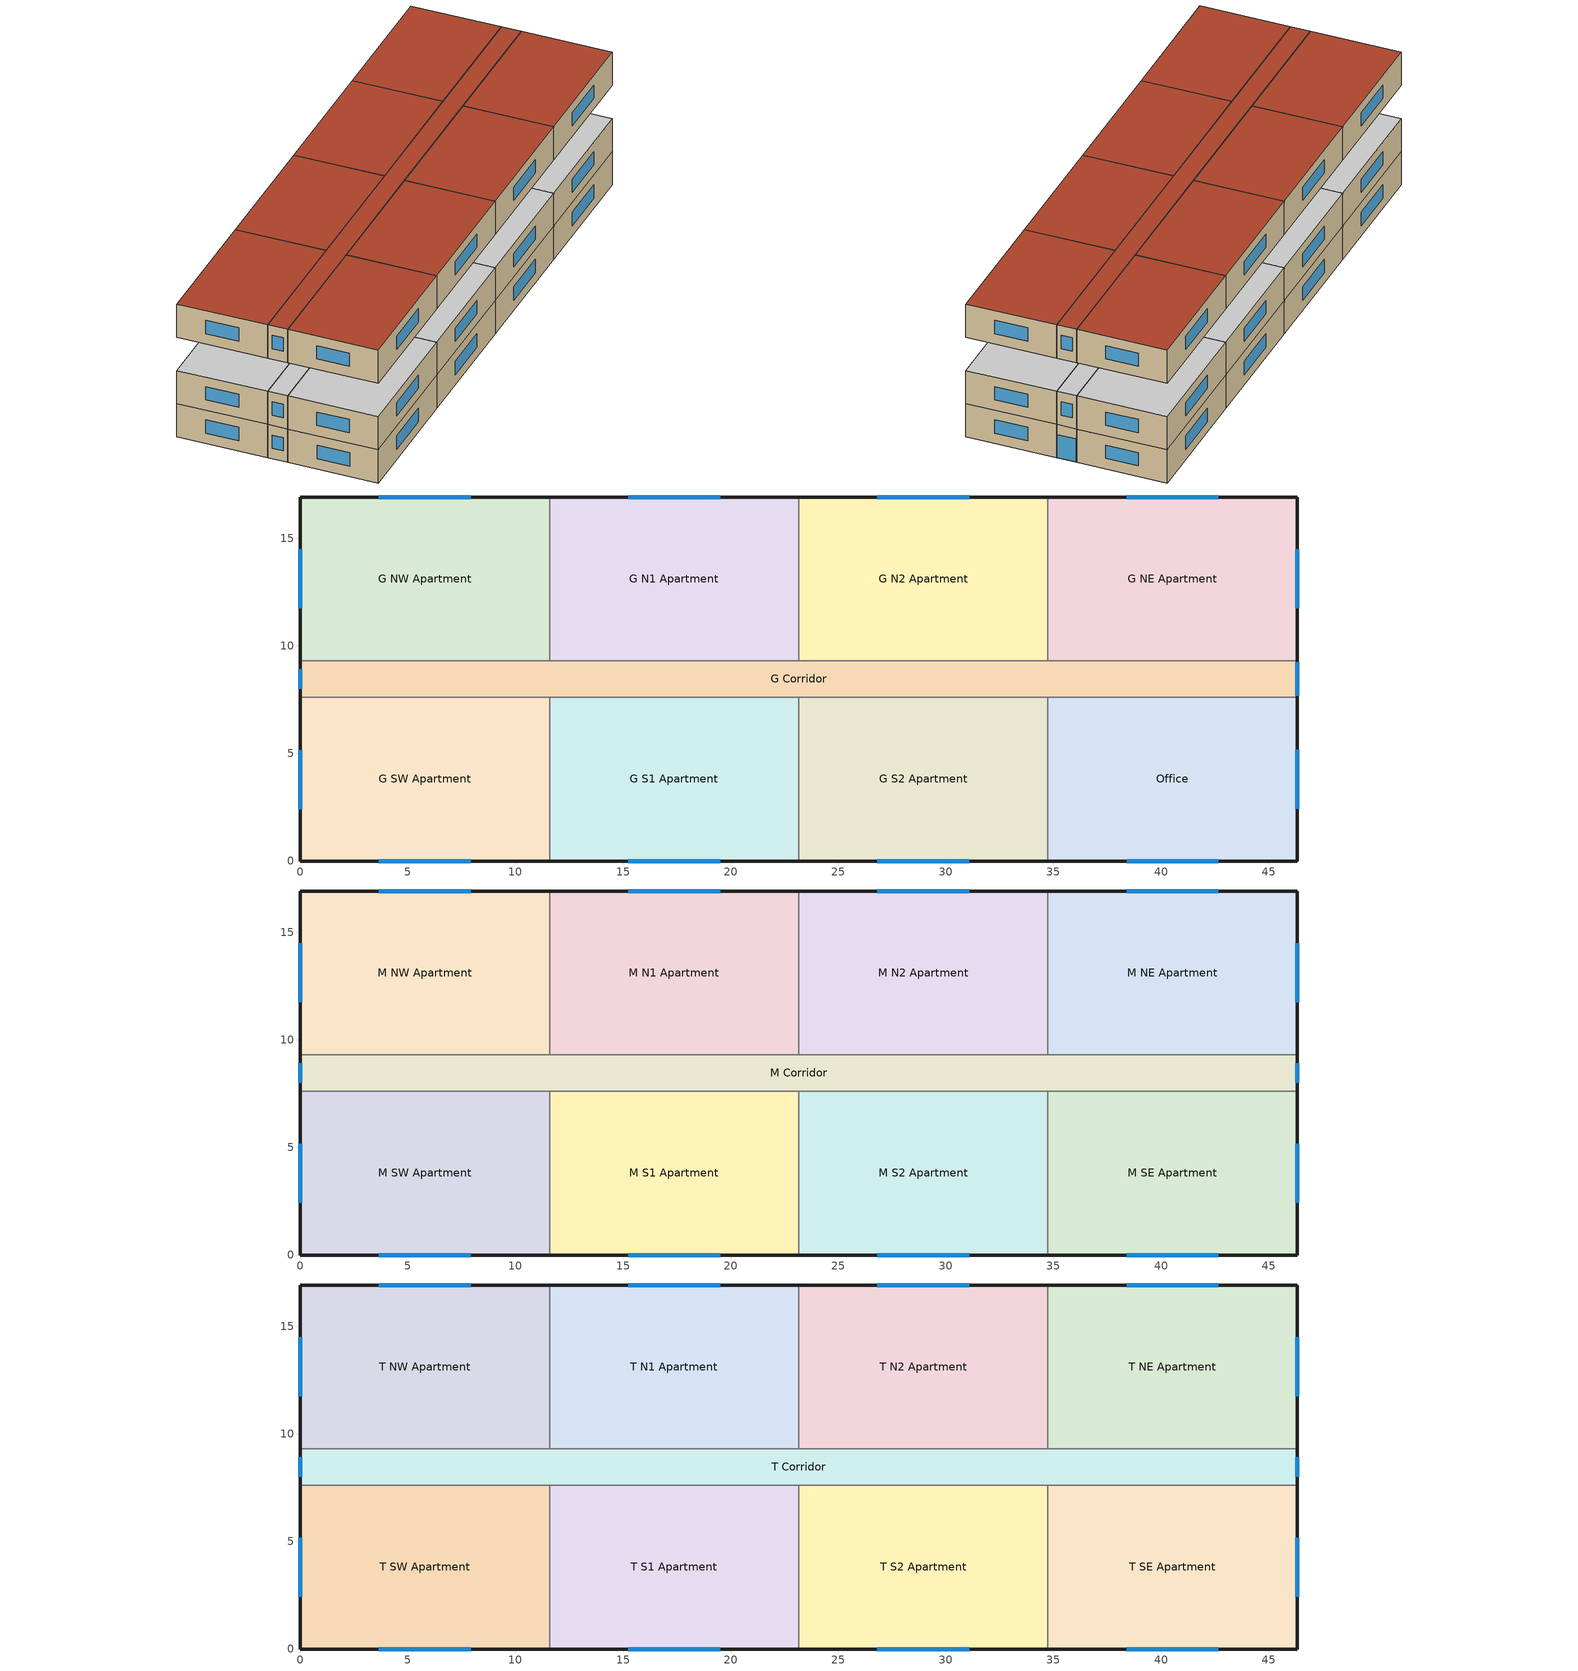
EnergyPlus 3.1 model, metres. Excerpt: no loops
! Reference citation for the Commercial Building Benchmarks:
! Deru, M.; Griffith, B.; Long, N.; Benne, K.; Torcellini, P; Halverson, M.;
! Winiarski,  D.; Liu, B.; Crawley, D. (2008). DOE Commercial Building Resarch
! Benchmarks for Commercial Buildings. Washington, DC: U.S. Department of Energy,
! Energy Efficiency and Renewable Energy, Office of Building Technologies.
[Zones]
G SW Apartment
 floor ground (Unheated - 4in Slab with Carpet_Ext-slab): 0,7.62 11.58,7.62 11.58,0 0,0 z0
 wall outside (Steel-Framed_R-13 + R-3.8 ci_Ext-wall): 0,7.62 0,0 11.58,0 z0:3.05
 wall to G Corridor (Standard_Int-Wall): 11.58,7.62 0,7.62 z0:3.05
 wall to G S1 Apartment (Standard_Int-Wall): 11.58,0 11.58,7.62 z0:3.05
 window (std_window_UValue_3.237_SHGC_0.39_VT_0.495): 3.66,0 7.92,0 z0.95:2.17
 window (std_window_UValue_3.237_SHGC_0.39_VT_0.495_west): 0,5.14 0,2.4 z0.95:2.17
 ceiling adiabatic (INT-FLOOR-UNDERSIDE): 11.58,0 11.58,7.62 0,7.62 0,0 z3.05
G NW Apartment
 floor ground (Unheated - 4in Slab with Carpet_Ext-slab): 0,16.92 11.58,16.92 11.58,9.3 0,9.3 z0
 wall outside (Steel-Framed_R-13 + R-3.8 ci_Ext-wall): 11.58,16.92 0,16.92 0,9.3 z0:3.05
 wall to G Corridor (Standard_Int-Wall): 0,9.3 11.58,9.3 z0:3.05
 wall to G N1 Apartment (Standard_Int-Wall): 11.58,9.3 11.58,16.92 z0:3.05
 window (std_window_UValue_3.237_SHGC_0.49_VT_0.622): 7.92,16.92 3.66,16.92 z0.95:2.17
 window (std_window_UValue_3.237_SHGC_0.39_VT_0.495_west): 0,14.48 0,11.73 z0.95:2.17
 ceiling adiabatic (INT-FLOOR-UNDERSIDE): 11.58,9.3 11.58,16.92 0,16.92 0,9.3 z3.05
Office
 floor ground (Unheated - 4in Slab with Carpet_Ext-slab): 34.75,7.62 46.33,7.62 46.33,0 34.75,0 z0
 wall outside (Steel-Framed_R-13 + R-3.8 ci_Ext-wall): 34.75,0 46.33,0 46.33,7.62 z0:3.05
 wall to G Corridor (Standard_Int-Wall): 46.33,7.62 34.75,7.62 z0:3.05
 wall to G S2 Apartment (Standard_Int-Wall): 34.75,7.62 34.75,0 z0:3.05
 window (std_window_UValue_3.237_SHGC_0.39_VT_0.495): 38.4,0 42.67,0 z0.95:2.17
 window (std_window_UValue_3.237_SHGC_0.39_VT_0.495_east): 46.33,2.44 46.33,5.18 z0.95:2.17
 ceiling adiabatic (INT-FLOOR-UNDERSIDE): 46.33,0 46.33,7.62 34.75,7.62 34.75,0 z3.05
G NE Apartment
 floor ground (Unheated - 4in Slab with Carpet_Ext-slab): 34.75,16.92 46.33,16.92 46.33,9.3 34.75,9.3 z0
 wall outside (Steel-Framed_R-13 + R-3.8 ci_Ext-wall): 46.33,9.3 46.33,16.92 34.75,16.92 z0:3.05
 wall to G Corridor (Standard_Int-Wall): 34.75,9.3 46.33,9.3 z0:3.05
 wall to G N2 Apartment (Standard_Int-Wall): 34.75,16.92 34.75,9.3 z0:3.05
 window (std_window_UValue_3.237_SHGC_0.49_VT_0.622): 42.67,16.92 38.4,16.92 z0.95:2.17
 window (std_window_UValue_3.237_SHGC_0.39_VT_0.495_east): 46.33,11.73 46.33,14.48 z0.95:2.17
 ceiling adiabatic (INT-FLOOR-UNDERSIDE): 46.33,9.3 46.33,16.92 34.75,16.92 34.75,9.3 z3.05
G N1 Apartment
 floor ground (Unheated - 4in Slab with Carpet_Ext-slab): 11.58,16.92 23.16,16.92 23.16,9.3 11.58,9.3 z0
 wall outside (Steel-Framed_R-13 + R-3.8 ci_Ext-wall): 23.16,16.92 11.58,16.92 z0:3.05
 wall to G Corridor (Standard_Int-Wall): 11.58,9.3 23.16,9.3 z0:3.05
 wall to G N2 Apartment (Standard_Int-Wall): 23.16,9.3 23.16,16.92 z0:3.05
 window (std_window_UValue_3.237_SHGC_0.49_VT_0.622): 19.51,16.92 15.24,16.92 z0.95:2.17
 ceiling adiabatic (INT-FLOOR-UNDERSIDE): 23.16,9.3 23.16,16.92 11.58,16.92 11.58,9.3 z3.05
G N2 Apartment
 floor ground (Unheated - 4in Slab with Carpet_Ext-slab): 23.16,16.92 34.75,16.92 34.75,9.3 23.16,9.3 z0
 wall outside (Steel-Framed_R-13 + R-3.8 ci_Ext-wall): 34.75,16.92 23.16,16.92 z0:3.05
 wall to G Corridor (Standard_Int-Wall): 23.16,9.3 34.75,9.3 z0:3.05
 window (std_window_UValue_3.237_SHGC_0.49_VT_0.622): 31.09,16.92 26.82,16.92 z0.95:2.17
 ceiling adiabatic (INT-FLOOR-UNDERSIDE): 34.75,9.3 34.75,16.92 23.16,16.92 23.16,9.3 z3.05
G S1 Apartment
 floor ground (Unheated - 4in Slab with Carpet_Ext-slab): 11.58,7.62 23.16,7.62 23.16,0 11.58,0 z0
 wall outside (Steel-Framed_R-13 + R-3.8 ci_Ext-wall): 11.58,0 23.16,0 z0:3.05
 wall to G Corridor (Standard_Int-Wall): 23.16,7.62 11.58,7.62 z0:3.05
 wall to G S2 Apartment (Standard_Int-Wall): 23.16,0 23.16,7.62 z0:3.05
 window (std_window_UValue_3.237_SHGC_0.39_VT_0.495): 15.24,0 19.51,0 z0.95:2.17
 ceiling adiabatic (INT-FLOOR-UNDERSIDE): 23.16,0 23.16,7.62 11.58,7.62 11.58,0 z3.05
G S2 Apartment
 floor ground (Unheated - 4in Slab with Carpet_Ext-slab): 23.16,7.62 34.75,7.62 34.75,0 23.16,0 z0
 wall outside (Steel-Framed_R-13 + R-3.8 ci_Ext-wall): 23.16,0 34.75,0 z0:3.05
 wall to G Corridor (Standard_Int-Wall): 34.75,7.62 23.16,7.62 z0:3.05
 window (std_window_UValue_3.237_SHGC_0.39_VT_0.495): 26.82,0 31.09,0 z0.95:2.17
 ceiling adiabatic (INT-FLOOR-UNDERSIDE): 34.75,0 34.75,7.62 23.16,7.62 23.16,0 z3.05
G Corridor
 floor ground (Unheated - 4in Slab with Carpet_Ext-slab): 0,9.3 46.33,9.3 46.33,7.62 0,7.62 z0
 wall outside (Steel-Framed_R-13 + R-3.8 ci_Ext-wall): 0,9.3 0,7.62 / 46.33,7.62 46.33,9.3 z0:3.05
 window (std_window_UValue_3.237_SHGC_0.39_VT_0.495_west): 0,8.91 0,8 z0.95:2.17
 window (std_window_UValue_3.237_SHGC_0.39_VT_0.495_east): 46.33,7.67 46.33,9.25 z0.03:2.13
 ceiling adiabatic (INT-FLOOR-UNDERSIDE): 46.33,7.62 46.33,9.3 0,9.3 0,7.62 z3.05
M SW Apartment
 floor adiabatic (INT-FLOOR-TOPSIDE): 0,7.62 11.58,7.62 11.58,0 0,0 z3.05
 wall outside (Steel-Framed_R-13 + R-3.8 ci_Ext-wall): 0,7.62 0,0 11.58,0 z3.05:6.1
 wall to M Corridor (Standard_Int-Wall): 11.58,7.62 0,7.62 z3.05:6.1
 wall to M S1 Apartment (Standard_Int-Wall): 11.58,0 11.58,7.62 z3.05:6.1
 window (std_window_UValue_3.237_SHGC_0.39_VT_0.495_west): 0,5.18 0,2.44 z4:5.22
 window (std_window_UValue_3.237_SHGC_0.39_VT_0.495): 3.66,0 7.92,0 z4:5.22
 ceiling adiabatic (INT-FLOOR-UNDERSIDE): 11.58,0 11.58,7.62 0,7.62 0,0 z6.1
M NW Apartment
 floor adiabatic (INT-FLOOR-TOPSIDE): 0,16.92 11.58,16.92 11.58,9.3 0,9.3 z3.05
 wall outside (Steel-Framed_R-13 + R-3.8 ci_Ext-wall): 11.58,16.92 0,16.92 0,9.3 z3.05:6.1
 wall to M Corridor (Standard_Int-Wall): 0,9.3 11.58,9.3 z3.05:6.1
 wall to M N1 Apartment (Standard_Int-Wall): 11.58,9.3 11.58,16.92 z3.05:6.1
 window (std_window_UValue_3.237_SHGC_0.49_VT_0.622): 7.92,16.92 3.66,16.92 z4:5.22
 window (std_window_UValue_3.237_SHGC_0.39_VT_0.495_west): 0,14.48 0,11.73 z4:5.22
 ceiling adiabatic (INT-FLOOR-UNDERSIDE): 11.58,9.3 11.58,16.92 0,16.92 0,9.3 z6.1
M SE Apartment
 floor adiabatic (INT-FLOOR-TOPSIDE): 34.75,7.62 46.33,7.62 46.33,0 34.75,0 z3.05
 wall outside (Steel-Framed_R-13 + R-3.8 ci_Ext-wall): 34.75,0 46.33,0 46.33,7.62 z3.05:6.1
 wall to M Corridor (Standard_Int-Wall): 46.33,7.62 34.75,7.62 z3.05:6.1
 wall to M S2 Apartment (Standard_Int-Wall): 34.75,7.62 34.75,0 z3.05:6.1
 window (std_window_UValue_3.237_SHGC_0.39_VT_0.495_east): 46.33,2.44 46.33,5.18 z4:5.22
 window (std_window_UValue_3.237_SHGC_0.39_VT_0.495): 38.4,0 42.67,0 z4:5.22
 ceiling adiabatic (INT-FLOOR-UNDERSIDE): 46.33,0 46.33,7.62 34.75,7.62 34.75,0 z6.1
M NE Apartment
 floor adiabatic (INT-FLOOR-TOPSIDE): 34.75,16.92 46.33,16.92 46.33,9.3 34.75,9.3 z3.05
 wall outside (Steel-Framed_R-13 + R-3.8 ci_Ext-wall): 46.33,9.3 46.33,16.92 34.75,16.92 z3.05:6.1
 wall to M Corridor (Standard_Int-Wall): 34.75,9.3 46.33,9.3 z3.05:6.1
 wall to M N2 Apartment (Standard_Int-Wall): 34.75,16.92 34.75,9.3 z3.05:6.1
 window (std_window_UValue_3.237_SHGC_0.49_VT_0.622): 42.67,16.92 38.4,16.92 z4:5.22
 window (std_window_UValue_3.237_SHGC_0.39_VT_0.495_east): 46.33,11.73 46.33,14.48 z4:5.22
 ceiling adiabatic (INT-FLOOR-UNDERSIDE): 46.33,9.3 46.33,16.92 34.75,16.92 34.75,9.3 z6.1
M N1 Apartment
 floor adiabatic (INT-FLOOR-TOPSIDE): 11.58,16.92 23.16,16.92 23.16,9.3 11.58,9.3 z3.05
 wall outside (Steel-Framed_R-13 + R-3.8 ci_Ext-wall): 23.16,16.92 11.58,16.92 z3.05:6.1
 wall to M Corridor (Standard_Int-Wall): 11.58,9.3 23.16,9.3 z3.05:6.1
 wall to M N2 Apartment (Standard_Int-Wall): 23.16,9.3 23.16,16.92 z3.05:6.1
 window (std_window_UValue_3.237_SHGC_0.49_VT_0.622): 19.51,16.92 15.24,16.92 z4:5.22
 ceiling adiabatic (INT-FLOOR-UNDERSIDE): 23.16,9.3 23.16,16.92 11.58,16.92 11.58,9.3 z6.1
M N2 Apartment
 floor adiabatic (INT-FLOOR-TOPSIDE): 23.16,16.92 34.75,16.92 34.75,9.3 23.16,9.3 z3.05
 wall outside (Steel-Framed_R-13 + R-3.8 ci_Ext-wall): 34.75,16.92 23.16,16.92 z3.05:6.1
 wall to M Corridor (Standard_Int-Wall): 23.16,9.3 34.75,9.3 z3.05:6.1
 window (std_window_UValue_3.237_SHGC_0.49_VT_0.622): 31.09,16.92 26.82,16.92 z4:5.22
 ceiling adiabatic (INT-FLOOR-UNDERSIDE): 34.75,9.3 34.75,16.92 23.16,16.92 23.16,9.3 z6.1
M S1 Apartment
 floor adiabatic (INT-FLOOR-TOPSIDE): 11.58,7.62 23.16,7.62 23.16,0 11.58,0 z3.05
 wall outside (Steel-Framed_R-13 + R-3.8 ci_Ext-wall): 11.58,0 23.16,0 z3.05:6.1
 wall to M Corridor (Standard_Int-Wall): 23.16,7.62 11.58,7.62 z3.05:6.1
 wall to M S2 Apartment (Standard_Int-Wall): 23.16,0 23.16,7.62 z3.05:6.1
 window (std_window_UValue_3.237_SHGC_0.39_VT_0.495): 15.24,0 19.51,0 z4:5.22
 ceiling adiabatic (INT-FLOOR-UNDERSIDE): 23.16,0 23.16,7.62 11.58,7.62 11.58,0 z6.1
M S2 Apartment
 floor adiabatic (INT-FLOOR-TOPSIDE): 23.16,7.62 34.75,7.62 34.75,0 23.16,0 z3.05
 wall outside (Steel-Framed_R-13 + R-3.8 ci_Ext-wall): 23.16,0 34.75,0 z3.05:6.1
 wall to M Corridor (Standard_Int-Wall): 34.75,7.62 23.16,7.62 z3.05:6.1
 window (std_window_UValue_3.237_SHGC_0.39_VT_0.495): 26.82,0 31.09,0 z4:5.22
 ceiling adiabatic (INT-FLOOR-UNDERSIDE): 34.75,0 34.75,7.62 23.16,7.62 23.16,0 z6.1
M Corridor
 floor adiabatic (INT-FLOOR-TOPSIDE): 0,9.3 46.33,9.3 46.33,7.62 0,7.62 z3.05
 wall outside (Steel-Framed_R-13 + R-3.8 ci_Ext-wall): 0,9.3 0,7.62 / 46.33,7.62 46.33,9.3 z3.05:6.1
 window (std_window_UValue_3.237_SHGC_0.39_VT_0.495_west): 0,8.91 0,8 z4:5.22
 window (std_window_UValue_3.237_SHGC_0.39_VT_0.495_east): 46.33,8 46.33,8.91 z4:5.22
 ceiling adiabatic (INT-FLOOR-UNDERSIDE): 46.33,7.62 46.33,9.3 0,9.3 0,7.62 z6.1
T SW Apartment
 floor adiabatic (INT-FLOOR-TOPSIDE): 0,7.62 11.58,7.62 11.58,0 0,0 z9.14
 wall outside (Steel-Framed_R-13 + R-3.8 ci_Ext-wall): 0,7.62 0,0 11.58,0 z9.14:12.19
 wall to T Corridor (Standard_Int-Wall): 11.58,7.62 0,7.62 z9.14:12.19
 wall to T S1 Apartment (Standard_Int-Wall): 11.58,0 11.58,7.62 z9.14:12.19
 window (std_window_UValue_3.237_SHGC_0.39_VT_0.495_west): 0,5.18 0,2.44 z10.1:11.32
 window (std_window_UValue_3.237_SHGC_0.39_VT_0.495): 3.66,0 7.92,0 z10.1:11.32
 roof outside (IEAD_R-15 ci_Roof): 11.58,0 11.58,7.62 0,7.62 0,0 z12.19
T NW Apartment
 floor adiabatic (INT-FLOOR-TOPSIDE): 0,16.92 11.58,16.92 11.58,9.3 0,9.3 z9.14
 wall outside (Steel-Framed_R-13 + R-3.8 ci_Ext-wall): 11.58,16.92 0,16.92 0,9.3 z9.14:12.19
 wall to T Corridor (Standard_Int-Wall): 0,9.3 11.58,9.3 z9.14:12.19
 wall to T N1 Apartment (Standard_Int-Wall): 11.58,9.3 11.58,16.92 z9.14:12.19
 window (std_window_UValue_3.237_SHGC_0.49_VT_0.622): 7.92,16.92 3.66,16.92 z10.1:11.32
 window (std_window_UValue_3.237_SHGC_0.39_VT_0.495_west): 0,14.48 0,11.73 z10.1:11.32
 roof outside (IEAD_R-15 ci_Roof): 11.58,9.3 11.58,16.92 0,16.92 0,9.3 z12.19
T SE Apartment
 floor adiabatic (INT-FLOOR-TOPSIDE): 34.75,7.62 46.33,7.62 46.33,0 34.75,0 z9.14
 wall outside (Steel-Framed_R-13 + R-3.8 ci_Ext-wall): 34.75,0 46.33,0 46.33,7.62 z9.14:12.19
 wall to T Corridor (Standard_Int-Wall): 46.33,7.62 34.75,7.62 z9.14:12.19
 wall to T S2 Apartment (Standard_Int-Wall): 34.75,7.62 34.75,0 z9.14:12.19
 window (std_window_UValue_3.237_SHGC_0.39_VT_0.495_east): 46.33,2.44 46.33,5.18 z10.1:11.32
 window (std_window_UValue_3.237_SHGC_0.39_VT_0.495): 38.4,0 42.67,0 z10.1:11.32
 roof outside (IEAD_R-15 ci_Roof): 46.33,0 46.33,7.62 34.75,7.62 34.75,0 z12.19
T NE Apartment
 floor adiabatic (INT-FLOOR-TOPSIDE): 34.75,16.92 46.33,16.92 46.33,9.3 34.75,9.3 z9.14
 wall outside (Steel-Framed_R-13 + R-3.8 ci_Ext-wall): 46.33,9.3 46.33,16.92 34.75,16.92 z9.14:12.19
 wall to T Corridor (Standard_Int-Wall): 34.75,9.3 46.33,9.3 z9.14:12.19
 wall to T N2 Apartment (Standard_Int-Wall): 34.75,16.92 34.75,9.3 z9.14:12.19
 window (std_window_UValue_3.237_SHGC_0.49_VT_0.622): 42.67,16.92 38.4,16.92 z10.1:11.32
 window (std_window_UValue_3.237_SHGC_0.39_VT_0.495_east): 46.33,11.73 46.33,14.48 z10.1:11.32
 roof outside (IEAD_R-15 ci_Roof): 46.33,9.3 46.33,16.92 34.75,16.92 34.75,9.3 z12.19
T N1 Apartment
 floor adiabatic (INT-FLOOR-TOPSIDE): 11.58,16.92 23.16,16.92 23.16,9.3 11.58,9.3 z9.14
 wall outside (Steel-Framed_R-13 + R-3.8 ci_Ext-wall): 23.16,16.92 11.58,16.92 z9.14:12.19
 wall to T Corridor (Standard_Int-Wall): 11.58,9.3 23.16,9.3 z9.14:12.19
 wall to T N2 Apartment (Standard_Int-Wall): 23.16,9.3 23.16,16.92 z9.14:12.19
 window (std_window_UValue_3.237_SHGC_0.49_VT_0.622): 19.51,16.92 15.24,16.92 z10.1:11.32
 roof outside (IEAD_R-15 ci_Roof): 23.16,9.3 23.16,16.92 11.58,16.92 11.58,9.3 z12.19
T N2 Apartment
 floor adiabatic (INT-FLOOR-TOPSIDE): 23.16,16.92 34.75,16.92 34.75,9.3 23.16,9.3 z9.14
 wall outside (Steel-Framed_R-13 + R-3.8 ci_Ext-wall): 34.75,16.92 23.16,16.92 z9.14:12.19
 wall to T Corridor (Standard_Int-Wall): 23.16,9.3 34.75,9.3 z9.14:12.19
 window (std_window_UValue_3.237_SHGC_0.49_VT_0.622): 31.09,16.92 26.82,16.92 z10.1:11.32
 roof outside (IEAD_R-15 ci_Roof): 34.75,9.3 34.75,16.92 23.16,16.92 23.16,9.3 z12.19
T S1 Apartment
 floor adiabatic (INT-FLOOR-TOPSIDE): 11.58,7.62 23.16,7.62 23.16,0 11.58,0 z9.14
 wall outside (Steel-Framed_R-13 + R-3.8 ci_Ext-wall): 11.58,0 23.16,0 z9.14:12.19
 wall to T Corridor (Standard_Int-Wall): 23.16,7.62 11.58,7.62 z9.14:12.19
 wall to T S2 Apartment (Standard_Int-Wall): 23.16,0 23.16,7.62 z9.14:12.19
 window (std_window_UValue_3.237_SHGC_0.39_VT_0.495): 15.24,0 19.51,0 z10.1:11.32
 roof outside (IEAD_R-15 ci_Roof): 23.16,0 23.16,7.62 11.58,7.62 11.58,0 z12.19
T S2 Apartment
 floor adiabatic (INT-FLOOR-TOPSIDE): 23.16,7.62 34.75,7.62 34.75,0 23.16,0 z9.14
 wall outside (Steel-Framed_R-13 + R-3.8 ci_Ext-wall): 23.16,0 34.75,0 z9.14:12.19
 wall to T Corridor (Standard_Int-Wall): 34.75,7.62 23.16,7.62 z9.14:12.19
 window (std_window_UValue_3.237_SHGC_0.39_VT_0.495): 26.82,0 31.09,0 z10.1:11.32
 roof outside (IEAD_R-15 ci_Roof): 34.75,0 34.75,7.62 23.16,7.62 23.16,0 z12.19
T Corridor
 floor adiabatic (INT-FLOOR-TOPSIDE): 0,9.3 46.33,9.3 46.33,7.62 0,7.62 z9.14
 wall outside (Steel-Framed_R-13 + R-3.8 ci_Ext-wall): 0,9.3 0,7.62 / 46.33,7.62 46.33,9.3 z9.14:12.19
 window (std_window_UValue_3.237_SHGC_0.39_VT_0.495_west): 0,8.91 0,8 z10.1:11.32
 window (std_window_UValue_3.237_SHGC_0.39_VT_0.495_east): 46.33,8 46.33,8.91 z10.1:11.32
 roof outside (IEAD_R-15 ci_Roof): 46.33,7.62 46.33,9.3 0,9.3 0,7.62 z12.19
[Building]
Benchmark Midrise Apartment New V1.1_3.1: North Axis=0; Terrain=City; Loads Convergence Tolerance Value=0.04; Temperature Convergence Tolerance Value=0.2; Solar Distribution=FullInteriorAndExterior; Maximum Number of Warmup Days=25
[Site:Location]
USA CA-LOS ANGELES: Latitude {deg}=33.92; Longitude {deg}=-118.4; Time Zone {hr}=-8; Elevation {m}=32
[Site:GroundTemperature:BuildingSurface]
20.133, 20.114, 20.098, 20.195, 20.555, 20.958, 22.367, 22.7, 22.775, 21.957, 20.592, 20.216
[Site:WaterMainsTemperature]
Calculation Method=CORRELATION; Annual Average Outdoor Air Temperature {C}=16.64; Maximum Difference In Monthly Average Outdoor Air Temperatures {deltaC}=6.8
[SizingPeriod:DesignDay] Barometric Pressure {Pa}=100941; Rain {0-no,1-yes}=0; Snow on ground {0-no,1-yes}=0; Day of Month=21; Daylight Savings Time Indicator=0; Humidity Indicating Type=WetBulb
Name | Maximum Dry-Bulb Temperature {C} | Daily Temp Range {C} | Humidity Indicating Conditions at Maximum Dry-Bulb | Wind Speed {m/s} design conditions vs. traditional 6.71 m/s (15 mph) | Wind Direction {Degrees; N=0, S=180} | Clearness {0.0 to 1.1} | Month | Day Type | Wind Speed {m/s} design conditions vs. traditional 3.35 m/s (7mph)
LOS_ANGELES Ann Htg 99.6% Condns DB | 6.6 | 0 | 6.6 | 2.5 | 80 | 0 | 1 | WinterDesignDay
LOS_ANGELES Ann Clg .4% Condns DB=>MWB | 29 | 6 | 17.9 |  | 250 | 1 | 8 | SummerDesignDay | 4.2
LOS_ANGELES Ann Clg .4% Condns WB=>MDB | 25.5 | 6 | 21.1 |  | 250 | 1 | 8 | SummerDesignDay | 4.2
[WindowMaterial:Glazing] Optical Data Type=SpectralAverage; Thickness=0.003; Infrared Transmittance at Normal Incidence=0; Front Side Infrared Hemispherical Emissivity=0.9; Back Side Infrared Hemispherical Emissivity=0.9; Conductivity=0.0199; Dirt Correction Factor for Solar and Visible Transmittance=1; Solar Diffusing=No
Name | Solar Transmittance at Normal Incidence | Front Side Solar Reflectance at Normal Incidence | Back Side Solar Reflectance at Normal Incidence | Visible Transmittance at Normal Incidence | Front Side Visible Reflectance at Normal Incidence | Back Side Visible Reflectance at Normal Incidence
Theoretical Glass [66] | 0.3832 | 0.5668 | 0.5668 | 0.495 | 0.455 | 0.455
Theoretical Glass [67] | 0.4826 | 0.4674 | 0.4674 | 0.6216 | 0.3284 | 0.3284
[Material] Thermal Absorptance=0.9
Name | Roughness | Thickness | Conductivity | Density | Specific Heat | Solar Absorptance | Visible Absorptance | Thickness {m} | Conductivity {W/m-K} | Density {kg/m3} | Specific Heat {J/kg-K}
Roof Membrane | VeryRough | 0.0095 | 0.16 | 1121.29 | 1460 | 0.7 | 0.7
Roof Insulation | MediumRough | 0.125 | 0.049 | 265 | 836.8 | 0.7 | 0.7
Metal Decking | MediumSmooth | 0.0015 | 45.006 | 7680 | 418.4 | 0.7 | 0.3
GP01 1/2 GYPSUM | Smooth | 0.0127 | 0.16 | 800 | 1090 | 0.7 | 0.5
Wall Insulation [6] | MediumRough | 0.0678 | 0.045 | 265 | 836.8 | 0.7 | 0.7
1/2IN Gypsum | Smooth | 0.0127 | 0.16 | 784.9 | 830 | 0.92 | 0.92
MAT-CC05 4 HW CONCRETE | Rough | 0.1016 | 1.311 | 2240 | 836.8 | 0.7 | 0.7
Std Wood 6inch | MediumSmooth |  |  |  |  | 0.7 | 0.7 | 0.15 | 0.12 | 540 | 1210
Std MAT-CC05 4  MW CONCRETE | Rough |  |  |  |  | 0.7 | 0.2 | 0.1 | 0.858 | 1968 | 836.8
[Material:NoMass] Thermal Absorptance=0.9; Solar Absorptance=0.7
Name | Roughness | Thermal Resistance {(m2-K)/W} | Visible Absorptance | Thermal Resistance {m2-K/W}
MAT-SHEATH | Rough | 0.3626 | 0.7
CP02 CARPET PAD | VeryRough | 0.2165 | 0.8
Std CP02 CARPET PAD | VeryRough |  | 0.8 | 0.21648
[Construction]
InteriorFurnishings: Std Wood 6inch
INT-FLOOR-TOPSIDE: Std MAT-CC05 4  MW CONCRETE, Std CP02 CARPET PAD
INT-FLOOR-UNDERSIDE: Std CP02 CARPET PAD, Std MAT-CC05 4  MW CONCRETE
INT-FLOOR-SLAB: Std MAT-CC05 4  MW CONCRETE
DropCeiling: Std AC02
Sloped_Metal_Roof: Std Steel_Brown_Regular, Std PW05
Gable_Wall: Std PW05
AIR-WALL: MAT-AIR-WALL
Std Swinging Door_con: Std Opaque Door panel_con
Std Swinging Door_semi: Std Opaque Door panel_semi
Std Overhead Door: Std Overhead Door Panel
std_window_UValue_3.237_SHGC_0.39_VT_0.495; std_window_UValue_3.237_SHGC_0.39_VT_0.495_east; std_window_UValue_3.237_SHGC_0.39_VT_0.495_west: Theoretical Glass [66]
std_window_UValue_3.237_SHGC_0.49_VT_0.622: Theoretical Glass [67]
std_window_UValue_6.922_SHGC_0.36_VT_0.457: Theoretical Glass [63]
IEAD_R-15 ci_Roof: Roof Membrane, Roof Insulation, Metal Decking
Standard_Int-Wall: GP01 1/2 GYPSUM, GP01 1/2 GYPSUM
Steel-Framed_R-13 + R-3.8 ci_Ext-wall: MAT-SHEATH, Wall Insulation [6], 1/2IN Gypsum
Unheated - 4in Slab with Carpet_Ext-slab: MAT-CC05 4 HW CONCRETE, CP02 CARPET PAD
Mass_R-8.3 ci_ExposedFloor: Floor Insulation [2], MAT-CC05 8 HW CONCRETE, CP02 CARPET PAD
[ComponentCost:LineItem]
Interior Furnishings: Line Item Type=Construction; Item=InteriorFurnishings; Cost per Area {$/m2}=1
Interior Floor: Line Item Type=Construction; Item=INT-FLOOR-UNDERSIDE; Cost per Area {$/m2}=15
Interior Floor Slab: Line Item Type=Construction; Item=INT-FLOOR-SLAB; Cost per Area {$/m2}=35
Drop Ceiling: Line Item Type=Construction; Item=DropCeiling; Cost per Area {$/m2}=10
Sloped Metal Roof: Line Item Type=Construction; Item=Sloped_Metal_Roof; Cost per Area {$/m2}=1
Gable Wall: Line Item Type=Construction; Item=Gable_Wall; Cost per Area {$/m2}=1
Air Wall: Line Item Type=Construction; Item=AIR-WALL; Cost per Area {$/m2}=1
Swinging Door Conditioned: Line Item Type=Construction; Item=Std Swinging Door_con; Cost per Area {$/m2}=1
Swinging Door Semi-conditioned: Line Item Type=Construction; Item=Std Swinging Door_semi; Cost per Area {$/m2}=1
Overhead Door: Line Item Type=Construction; Item=Std Overhead Door; Cost per Area {$/m2}=1
south:std_window_UValue_3.237_SHGC_0.39_VT_0.495: Line Item Type=Construction; Item=std_window_UValue_3.237_SHGC_0.39_VT_0.495; Cost per Area=215.97
east:std_window_UValue_3.237_SHGC_0.39_VT_0.495_east: Line Item Type=Construction; Item=std_window_UValue_3.237_SHGC_0.39_VT_0.495_east; Cost per Area=215.97
north:std_window_UValue_3.237_SHGC_0.49_VT_0.622: Line Item Type=Construction; Item=std_window_UValue_3.237_SHGC_0.49_VT_0.622; Cost per Area=209.729
west:std_window_UValue_3.237_SHGC_0.39_VT_0.495_west: Line Item Type=Construction; Item=std_window_UValue_3.237_SHGC_0.39_VT_0.495_west; Cost per Area=215.97
SkylightConst:std_window_UValue_6.922_SHGC_0.36_VT_0.457: Line Item Type=Construction; Item=std_window_UValue_6.922_SHGC_0.36_VT_0.457; Cost per Area=205.748
roofs:IEAD_R-15 ci_Roof: Line Item Type=Construction; Item=IEAD_R-15 ci_Roof; Cost per Area=34.3904
int-walls:Standard_Int-Wall: Line Item Type=Construction; Item=Standard_Int-Wall; Cost per Area=1
ext-walls:Steel-Framed_R-13 + R-3.8 ci_Ext-wall: Line Item Type=Construction; Item=Steel-Framed_R-13 + R-3.8 ci_Ext-wall; Cost per Area=40.2596
ext-slab:Unheated - 4in Slab with Carpet_Ext-slab: Line Item Type=Construction; Item=Unheated - 4in Slab with Carpet_Ext-slab; Cost per Area=24.86
exposed-floor:Mass_R-8.3 ci_ExposedFloor: Line Item Type=Construction; Item=Mass_R-8.3 ci_ExposedFloor; Cost per Area=34.6727
LIGHTING EQUIP:T Corridor: Line Item Type=Lights; Item=T Corridor; Cost per Unit of Output Capacity=1
LIGHTING EQUIP:G Corridor: Line Item Type=Lights; Item=G Corridor; Cost per Unit of Output Capacity=1
ElectricEquipment:G Corridor:Elevators: Line Item Type=General; Item=G Corridor; Cost per Each=1; Quantity=16.2333
LIGHTING EQUIP:M Corridor: Line Item Type=Lights; Item=M Corridor; Cost per Unit of Output Capacity=1
[Zone] Type=1; Ceiling Height=-9999; Part of Total Floor Area=Yes
Name | Multiplier | Volume
G SW Apartment | 1 | 268.9643
G NW Apartment; Office; G NE Apartment; G N1 Apartment; G N2 Apartment; G S1 Apartment; G S2 Apartment; T SW Apartment; T NW Apartment; T SE Apartment; T NE Apartment; T N1 Apartment; T N2 Apartment; T S1 Apartment; T S2 Apartment | 1 | 268.964
M SW Apartment; M NW Apartment; M SE Apartment; M NE Apartment; M N1 Apartment; M N2 Apartment; M S1 Apartment; M S2 Apartment | 2 | 268.964
T Corridor; G Corridor | 1 | 236.687
M Corridor | 2 | 236.687
[InternalMass] Construction=InteriorFurnishings
Name | Zone | Surface Area
G SW Apartment_InternalMass_1 | G SW Apartment | 176.4974
G NW Apartment_InternalMass_1 | G NW Apartment | 176.4974
Office_InternalMass_1 | Office | 176.4974
G NE Apartment_InternalMass_1 | G NE Apartment | 176.4974
G N1 Apartment_InternalMass_1 | G N1 Apartment | 176.4974
G N2 Apartment_InternalMass_1 | G N2 Apartment | 176.4974
G S1 Apartment_InternalMass_1 | G S1 Apartment | 176.4974
G S2 Apartment_InternalMass_1 | G S2 Apartment | 176.4974
M SW Apartment_InternalMass_1 | M SW Apartment | 176.4974
M NW Apartment_InternalMass_1 | M NW Apartment | 176.4974
M SE Apartment_InternalMass_1 | M SE Apartment | 176.4974
M NE Apartment_InternalMass_1 | M NE Apartment | 176.4974
M N1 Apartment_InternalMass_1 | M N1 Apartment | 176.4974
M N2 Apartment_InternalMass_1 | M N2 Apartment | 176.4974
M S1 Apartment_InternalMass_1 | M S1 Apartment | 176.4974
M S2 Apartment_InternalMass_1 | M S2 Apartment | 176.4974
T SW Apartment_InternalMass_1 | T SW Apartment | 176.4974
T NW Apartment_InternalMass_1 | T NW Apartment | 176.4974
T SE Apartment_InternalMass_1 | T SE Apartment | 176.4974
T NE Apartment_InternalMass_1 | T NE Apartment | 176.4974
T N1 Apartment_InternalMass_1 | T N1 Apartment | 176.4974
T N2 Apartment_InternalMass_1 | T N2 Apartment | 176.4974
T S1 Apartment_InternalMass_1 | T S1 Apartment | 176.4974
T S2 Apartment_InternalMass_1 | T S2 Apartment | 176.4974
T Corridor_InternalMass_1 | T Corridor | 155.3169
G Corridor_InternalMass_1 | G Corridor | 155.3169
M Corridor_InternalMass_1 | M Corridor | 155.3169
[ZoneInfiltration:DesignFlowRate] Schedule=INFIL_SCH; Design Volume Flow Rate Calculation Method=Flow/Zone; Constant Term Coefficient=1; Temperature Term Coefficient=0; Velocity Term Coefficient=0; Velocity Squared Term Coefficient=0
Name | Zone | Design Flow Rate {m3/s}
G SW Apartment_Infiltration | G SW Apartment | 0.0129
G NW Apartment_Infiltration | G NW Apartment | 0.0389
Office_Infiltration | Office | 0.0055
G NE Apartment_Infiltration | G NE Apartment | 0.0043
G N1 Apartment_Infiltration | G N1 Apartment | 0.0234
G N2 Apartment_Infiltration | G N2 Apartment | 0.0234
G S1 Apartment_Infiltration | G S1 Apartment | 0.0078
G S2 Apartment_Infiltration | G S2 Apartment | 0.0078
M SW Apartment_Infiltration | M SW Apartment | 0.0186
M NW Apartment_Infiltration | M NW Apartment | 0.0558
M SE Apartment_Infiltration | M SE Apartment | 0.008
M NE Apartment_Infiltration | M NE Apartment | 0.0062
M N1 Apartment_Infiltration | M N1 Apartment | 0.0336
M N2 Apartment_Infiltration | M N2 Apartment | 0.0336
M S1 Apartment_Infiltration | M S1 Apartment | 0.0112
M S2 Apartment_Infiltration | M S2 Apartment | 0.0112
T SW Apartment_Infiltration | T SW Apartment | 0.0246
T NW Apartment_Infiltration | T NW Apartment | 0.0737
T SE Apartment_Infiltration | T SE Apartment | 0.0105
T NE Apartment_Infiltration | T NE Apartment | 0.0082
T N1 Apartment_Infiltration | T N1 Apartment | 0.0324
T N2 Apartment_Infiltration | T N2 Apartment | 0.0324
T S1 Apartment_Infiltration | T S1 Apartment | 0.0108
T S2 Apartment_Infiltration | T S2 Apartment | 0.0108
[People] Number of People Calculation Method=People; Fraction Radiant=0.3; User Specified Sensible Fraction=AUTOCALCULATE; Activity Level Schedule=ACTIVITY_SCH; Enable ASHRAE 55 Comfort Warnings=No; MRT Calculation=ZoneAveraged; Work Efficiency Schedule=WORK_EFF_SCH; Clothing Schedule=CLOTHING_SCH; Air Velocity Schedule=AIR_VELO_SCH; Thermal Comfort Report=FANGER
Name | Zone | Schedule | Number of People
G SW Apartment People | G SW Apartment | APT_OCC_SCH | 2.5
G NW Apartment People | G NW Apartment | APT_OCC_SCH | 2.5
Office People | Office | OFF_OCC_SCH | 2
G NE Apartment People | G NE Apartment | APT_OCC_SCH | 2.5
G N1 Apartment People | G N1 Apartment | APT_OCC_SCH | 2.5
G N2 Apartment People | G N2 Apartment | APT_OCC_SCH | 2.5
G S1 Apartment People | G S1 Apartment | APT_OCC_SCH | 2.5
G S2 Apartment People | G S2 Apartment | APT_OCC_SCH | 2.5
M SW Apartment People | M SW Apartment | APT_OCC_SCH | 2.5
M NW Apartment People | M NW Apartment | APT_OCC_SCH | 2.5
M SE Apartment People | M SE Apartment | APT_OCC_SCH | 2.5
M NE Apartment People | M NE Apartment | APT_OCC_SCH | 2.5
M N1 Apartment People | M N1 Apartment | APT_OCC_SCH | 2.5
M N2 Apartment People | M N2 Apartment | APT_OCC_SCH | 2.5
M S1 Apartment People | M S1 Apartment | APT_OCC_SCH | 2.5
M S2 Apartment People | M S2 Apartment | APT_OCC_SCH | 2.5
T SW Apartment People | T SW Apartment | APT_OCC_SCH | 2.5
T NW Apartment People | T NW Apartment | APT_OCC_SCH | 2.5
T SE Apartment People | T SE Apartment | APT_OCC_SCH | 2.5
T NE Apartment People | T NE Apartment | APT_OCC_SCH | 2.5
T N1 Apartment People | T N1 Apartment | APT_OCC_SCH | 2.5
T N2 Apartment People | T N2 Apartment | APT_OCC_SCH | 2.5
T S1 Apartment People | T S1 Apartment | APT_OCC_SCH | 2.5
T S2 Apartment People | T S2 Apartment | APT_OCC_SCH | 2.5
[Lights] Design Level Calculation Method=LightingLevel; Return Air Fraction=0; Fraction Radiant=0.7; Fraction Visible=0.2; Fraction Replaceable=1; Return Air Fraction is Calculated from Plenum Temperature=No
Name | Zone | Schedule | Design Level {W}
G SW Apartment_Lights | G SW Apartment | APT_LIGHT_SCH | 341.9636
G NW Apartment_Lights | G NW Apartment | APT_LIGHT_SCH | 341.9636
Office_Lights | Office | OFF_LIGHT_SCH | 949.5558
G NE Apartment_Lights | G NE Apartment | APT_LIGHT_SCH | 341.9636
G N1 Apartment_Lights | G N1 Apartment | APT_LIGHT_SCH | 341.9636
G N2 Apartment_Lights | G N2 Apartment | APT_LIGHT_SCH | 341.9636
G S1 Apartment_Lights | G S1 Apartment | APT_LIGHT_SCH | 341.9636
G S2 Apartment_Lights | G S2 Apartment | APT_LIGHT_SCH | 341.9636
M SW Apartment_Lights | M SW Apartment | APT_LIGHT_SCH | 341.9636
M NW Apartment_Lights | M NW Apartment | APT_LIGHT_SCH | 341.9636
M SE Apartment_Lights | M SE Apartment | APT_LIGHT_SCH | 341.9636
M NE Apartment_Lights | M NE Apartment | APT_LIGHT_SCH | 341.9636
M N1 Apartment_Lights | M N1 Apartment | APT_LIGHT_SCH | 341.9636
M N2 Apartment_Lights | M N2 Apartment | APT_LIGHT_SCH | 341.9636
M S1 Apartment_Lights | M S1 Apartment | APT_LIGHT_SCH | 341.9636
M S2 Apartment_Lights | M S2 Apartment | APT_LIGHT_SCH | 341.9636
T SW Apartment_Lights | T SW Apartment | APT_LIGHT_SCH | 341.9636
T NW Apartment_Lights | T NW Apartment | APT_LIGHT_SCH | 341.9636
T SE Apartment_Lights | T SE Apartment | APT_LIGHT_SCH | 341.9636
T NE Apartment_Lights | T NE Apartment | APT_LIGHT_SCH | 341.9636
T N1 Apartment_Lights | T N1 Apartment | APT_LIGHT_SCH | 341.9636
T N2 Apartment_Lights | T N2 Apartment | APT_LIGHT_SCH | 341.9636
T S1 Apartment_Lights | T S1 Apartment | APT_LIGHT_SCH | 341.9636
T S2 Apartment_Lights | T S2 Apartment | APT_LIGHT_SCH | 341.9636
T Corridor_Lights | T Corridor | COR_LIGHT_SCH | 417.8025
G Corridor_Lights | G Corridor | COR_LIGHT_SCH | 417.8025
M Corridor_Lights | M Corridor | COR_LIGHT_SCH | 417.8025
[ElectricEquipment] Design Level Calculation Method=EquipmentLevel; Fraction Latent=0; Fraction Radiant=0.5; Fraction Lost=0
Name | Zone | Schedule | Design Level {W}
G SW Apartment_PlugMisc_Equip | G SW Apartment | APT_EQP_SCH | 474.7779
G NW Apartment_PlugMisc_Equip | G NW Apartment | APT_EQP_SCH | 474.7779
Office_PlugMisc_Equip | Office | OFF_EQP_SCH | 1138.41
G NE Apartment_PlugMisc_Equip | G NE Apartment | APT_EQP_SCH | 474.7779
G N1 Apartment_PlugMisc_Equip | G N1 Apartment | APT_EQP_SCH | 474.7779
G N2 Apartment_PlugMisc_Equip | G N2 Apartment | APT_EQP_SCH | 474.7779
G S1 Apartment_PlugMisc_Equip | G S1 Apartment | APT_EQP_SCH | 474.7779
G S2 Apartment_PlugMisc_Equip | G S2 Apartment | APT_EQP_SCH | 474.7779
M SW Apartment_PlugMisc_Equip | M SW Apartment | APT_EQP_SCH | 474.7779
M NW Apartment_PlugMisc_Equip | M NW Apartment | APT_EQP_SCH | 474.7779
M SE Apartment_PlugMisc_Equip | M SE Apartment | APT_EQP_SCH | 474.7779
M NE Apartment_PlugMisc_Equip | M NE Apartment | APT_EQP_SCH | 474.7779
M N1 Apartment_PlugMisc_Equip | M N1 Apartment | APT_EQP_SCH | 474.7779
M N2 Apartment_PlugMisc_Equip | M N2 Apartment | APT_EQP_SCH | 474.7779
M S1 Apartment_PlugMisc_Equip | M S1 Apartment | APT_EQP_SCH | 474.7779
M S2 Apartment_PlugMisc_Equip | M S2 Apartment | APT_EQP_SCH | 474.7779
T SW Apartment_PlugMisc_Equip | T SW Apartment | APT_EQP_SCH | 474.7779
T NW Apartment_PlugMisc_Equip | T NW Apartment | APT_EQP_SCH | 474.7779
T SE Apartment_PlugMisc_Equip | T SE Apartment | APT_EQP_SCH | 474.7779
T NE Apartment_PlugMisc_Equip | T NE Apartment | APT_EQP_SCH | 474.7779
T N1 Apartment_PlugMisc_Equip | T N1 Apartment | APT_EQP_SCH | 474.7779
T N2 Apartment_PlugMisc_Equip | T N2 Apartment | APT_EQP_SCH | 474.7779
T S1 Apartment_PlugMisc_Equip | T S1 Apartment | APT_EQP_SCH | 474.7779
T S2 Apartment_PlugMisc_Equip | T S2 Apartment | APT_EQP_SCH | 474.7779
G Corridor_Elevators_Equip | G Corridor | BLDG_ELEVATORS | 16233.3
[Sizing:Zone] Zone Cooling Design Supply Air Temperature {C}=14; Zone Heating Design Supply Air Temperature {C}=40; Zone Cooling Design Supply Air Humidity Ratio {kg-H20/kg-air}=0.0085; Zone Heating Design Supply Air Humidity Ratio {kg-H20/kg-air}=0.008; Outdoor Air Method=Flow/Zone; Outside Air Flow per Zone Floor Area {(m3/s)/m2}=0; Outside Air Flow per Zone {m3/s}=0; Cooling Design Air Flow Method {Flow/Zone | DesignDay | DesignDayWithLimit}=DesignDayWithLimit; Cooling Minimum Air Flow=0; Cooling Minimum Air Flow Fraction=0; Heating Design Air Flow Method {Flow/Zone | DesignDay}=DesignDay; Heating Design Air Flow Rate=0
T Corridor; G Corridor; M Corridor
[ZoneControl:Thermostat] Control Type Schedule=Dual Zone Control Type Sched
Name | Zone | Control 1
T Corridor Thermostat | T Corridor | T Corridor DualSPSched
G Corridor Thermostat | G Corridor | G Corridor DualSPSched
M Corridor Thermostat | M Corridor | M Corridor DualSPSched
[ThermostatSetpoint:DualSetpoint] Heating Setpoint Temperature Schedule=UnitHeater_HtgSP_Sch; Cooling Setpoint Temperature Schedule=UnitHeater_ClgSP_Sch
T Corridor DualSPSched; G Corridor DualSPSched; M Corridor DualSPSched
[Zone equipment]
T Corridor: T Corridor Unit Heater
G Corridor: G Corridor Unit Heater
M Corridor: M Corridor Unit Heater
[ZoneHVAC:UnitHeater] Availability Schedule=ALWAYS_ON; Maximum Supply Air Flow Rate=AUTOSIZE; Fan Control Type=OnOff; Maximum Hot Water or Steam Flow Rate=AUTOSIZE; Minimum Hot Water or Steam Flow Rate=0; Heating Convergence Tolerance=0.001
Name | Fan | Heating Coil
T Corridor Unit Heater | T Corridor Unit HeaterFan | T Corridor Unit Heater coil
G Corridor Unit Heater | G Corridor Unit HeaterFan | G Corridor Unit Heater coil
M Corridor Unit Heater | M Corridor Unit HeaterFan | M Corridor Unit Heater coil
[Coil:Heating:Electric] Availability Schedule=ALWAYS_ON; Efficiency=1; Nominal Capacity {W}=AUTOSIZE
T Corridor Unit Heater coil; G Corridor Unit Heater coil; M Corridor Unit Heater coil
[Fan:ConstantVolume] Availablility Schedule=ALWAYS_ON; Fan Efficiency=0.53625; Pressure Rise {Pa}=49.8; Maximum Flow Rate {m3/s}=AUTOSIZE; Motor Efficiency=0.85; Motor In Airstream Fraction=1
T Corridor Unit HeaterFan; G Corridor Unit HeaterFan; M Corridor Unit HeaterFan
[AvailabilityManager:Scheduled] Schedule=HVACOperationSchd
SPLITSYSTEMAC:1 Availability Manager; SPLITSYSTEMAC:2 Availability Manager; SPLITSYSTEMAC:3 Availability Manager; SPLITSYSTEMAC:4 Availability Manager; SPLITSYSTEMAC:5 Availability Manager; SPLITSYSTEMAC:6 Availability Manager; SPLITSYSTEMAC:7 Availability Manager; SPLITSYSTEMAC:8 Availability Manager; SPLITSYSTEMAC:9 Availability Manager; SPLITSYSTEMAC:10 Availability Manager; SPLITSYSTEMAC:11 Availability Manager; SPLITSYSTEMAC:12 Availability Manager; SPLITSYSTEMAC:13 Availability Manager; SPLITSYSTEMAC:14 Availability Manager; SPLITSYSTEMAC:15 Availability Manager; SPLITSYSTEMAC:16 Availability Manager; SPLITSYSTEMAC:17 Availability Manager; SPLITSYSTEMAC:18 Availability Manager; SPLITSYSTEMAC:19 Availability Manager; SPLITSYSTEMAC:20 Availability Manager; SPLITSYSTEMAC:21 Availability Manager; SPLITSYSTEMAC:22 Availability Manager; SPLITSYSTEMAC:23 Availability Manager; SPLITSYSTEMAC:24 Availability Manager
[Exterior:Lights]
Exterior Facade Lighting: Schedule=ALWAYS_ON; Design Level=8299.47; Control Option=AstronomicalClock
[UtilityCost:Tariff] Group=Comm Elect
Name | Output Meter | Conversion Factor Choice | Time of Use Period Schedule | Season Schedule | Demand Window Length | Monthly Charge or Variable
SCE_TOU-8_GeneralServiceLarge | Electricity:Facility | kWh | SCETOUSched | SCESeasonsSchedule | HalfHour | 246.33
SCE_GS-2_GeneralService | Electricity:Facility | kWh | SCETOUSched | SCESeasonsSchedule | HalfHour | 74.03
SCE_GS-1_GeneralService | Electricity:Facility | kWh |  | SCESeasonsSchedule | HalfHour | 15.25
CA_EIAMonthlyRateGas | Gas:Facility | MCF |  |  |  | 0
[UtilityCost:Charge:Simple]
Name | Charge Variable | Tariff | Source Variable | Season | Category Variable | Cost per Unit Value or Variable
 | SummerDeliveryOnPeakEnergyCharge | SCE_TOU-8_GeneralServiceLarge | PeakEnergy | Summer | EnergyCharges | 0.01676
 | SummerDeliveryOffPeakEnergyCharge | SCE_TOU-8_GeneralServiceLarge | OffPeakEnergy | Summer | EnergyCharges | 0.01676
 | SummerDeliveryMidPeakEnergyCharge | SCE_TOU-8_GeneralServiceLarge | MidPeakEnergy | Summer | EnergyCharges | 0.01676
 | WinterDeliveryOffPeakEnergyCharge | SCE_TOU-8_GeneralServiceLarge | OffPeakEnergy | Winter | EnergyCharges | 0.01676
 | WinterDeliveryMidPeakEnergyCharge | SCE_TOU-8_GeneralServiceLarge | MidPeakEnergy | Winter | EnergyCharges | 0.01676
 | FacilitiesDemandCharge | SCE_TOU-8_GeneralServiceLarge | TotalDemand | Annual | DemandCharges | 6.35
 | SummerTOUOnPeakDemandCharge | SCE_TOU-8_GeneralServiceLarge | PeakDemand | Summer | DemandCharges | 8.84
 | SummerTOUMidPeakDemandCharge | SCE_TOU-8_GeneralServiceLarge | MidPeakDemand | Summer | DemandCharges | 0.76
 | TransformerDemandCharge | SCE_TOU-8_GeneralServiceLarge | TotalDemand | Annual | DemandCharges | 1
 | PowerFactorDemandCharge | SCE_TOU-8_GeneralServiceLarge | TotalDemand | Annual | DemandCharges | 0.23
 | TaxofEightPercent | SCE_TOU-8_GeneralServiceLarge | SubTotal | Annual | Taxes | 0.08
 | AnnualDeliveryEnergyCharge | SCE_GS-2_GeneralService | totalEnergy | Annual | EnergyCharges | 0.0189
 | AnnualFacilityDemandURGCharge | SCE_GS-2_GeneralService | totalDemand | Annual | DemandCharges | 0.77
 | AnnualFacilityDemandDelivCharge | SCE_GS-2_GeneralService | totalDemand | Annual | DemandCharges | 5.44
 | SummerTimeRelatedDemandCharge | SCE_GS-2_GeneralService | totalDemand | Summer | DemandCharges | 1.87
 | SummerTimeDemandDelivCharge | SCE_GS-2_GeneralService | totalDemand | Summer | DemandCharges | 7.04
 | TaxofEightPercent | SCE_GS-2_GeneralService | SubTotal | Annual | Taxes | 0.08
 | SummerEnergyCharge | SCE_GS-1_GeneralService | totalEnergy | Summer | EnergyCharges | 0.0808
 | WinterEnergyCharge | SCE_GS-1_GeneralService | totalEnergy | Winter | EnergyCharges | 0.0351
 | AnnualDeliveryEnergyCharge | SCE_GS-1_GeneralService | totalEnergy | Annual | EnergyCharges | 0.0694
 | taxofEightPercent | SCE_GS-1_GeneralService | SubTotal | Summer | Taxes | 0.08
 | MonthlyRateGasCharge | CA_EIAMonthlyRateGas | totalEnergy | Annual | EnergyCharges | CA_MonthlyGasRates
 | TaxofEightPercent | CA_EIAMonthlyRateGas | SubTotal | Annual | Taxes | 0.08
[UtilityCost:Qualify] Variable=TotalDemand; Season=Annual; Threshold Test=Count
Name | Tariff | Qualify Type | Threshold Value or Variable | Number of Months
MinDemand500kw | SCE_TOU-8_GeneralServiceLarge | Minimum | 500 | 12
MaxDemand500kw | SCE_GS-2_GeneralService | Maximum | 500 | 1
MinDemand20kw | SCE_GS-2_GeneralService | Minimum | 20 | 12
MaxDemand20kw | SCE_GS-1_GeneralService | Maximum | 20 | 1
[UtilityCost:Charge:Block]
Charge Variable=AnnualUtilityRetained; Tariff=SCE_GS-2_GeneralService; Source Variable=TotalEnergy; Season=Annual; Category Variable=EnergyCharges; Block Size Multiplier Value or Variable=totalDemand; Block Size 1 Value or Variable=300; Block 1 Cost per Unit Value or Variable=0.0694; Block Size 2 Value or Variable=remaining; Block 2 Cost per Unit Value or Variable=0.0791
[UtilityCost:Variable]
CA_MonthlyGasRates: Tariff=CA_EIAMonthlyRateGas; January Value=9.37; February Value=8.88; March Value=8.2; April Value=7.29; May Value=7.82; June Value=8.26; July Value=8.23; August Value=8.21; September Value=7.9; October Value=8.09; November Value=7.64; December Value=8.43
[Schedule:Compact]
APT_LIGHT_SCH: Fraction, Through: 12/31, For: AllDays, Until: 04:00, 0.067, Until: 05:00, 0.187, Until: 06:00, 0.394, Until: 07:00, 0.44, Until: 08:00, 0.393, Until: 09:00, 0.172, Until: 15:00, 0.119, Until: 16:00, 0.206, Until: 17:00, 0.439, Until: 18:00, 0.616, Until: 19:00, 0.829, Until: 20:00, 0.986, Until: 21:00, 1, Until: 22:00, 0.692, Until: 23:00, 0.384, Until: 24:00, 0.16
OFF_LIGHT_SCH: Fraction, Through: 12/31, For: Weekdays, Until: 08:00, 0.18, Until: 12:00, 0.9, Until: 13:00, 0.8, Until: 17:00, 0.9, Until: 24:00, 0.18, For: AllOtherDays, Until: 24:00, 0.18
COR_LIGHT_SCH; INFIL_SCH; ALWAYS_ON; HVACOperationSchd: Through: 12/31, For: AllDays, Until: 24:00, 1
APT_OCC_SCH: Through: 12/31, For: AllDays, Until: 7:00, 1, Until: 8:00, 0.85, Until: 9:00, 0.39, Until: 16:00, 0.25, Until: 17:00, 0.3, Until: 18:00, 0.52, Until: 21:00, 0.87, Until: 24:00, 1
OFF_OCC_SCH: Through: 12/31, For: Weekdays, Until: 8:00, 0, Until: 12:00, 1, Until: 13:00, 0.5, Until: 17:00, 1, Until: 24:00, 0, For AllOtherDays, Until: 24:00, 0
APT_EQP_SCH: Through: 12/31, For: AllDays, Until: 1:00, 0.45, Until: 2:00, 0.41, Until: 3:00, 0.39, Until: 5:00, 0.38, Until: 6:00, 0.43, Until: 7:00, 0.54, Until: 8:00, 0.65, Until: 9:00, 0.66, Until: 10:00, 0.67, Until: 11:00, 0.69, Until: 12:00, 0.7, Until: 13:00, 0.69, Until: 14:00, 0.66, Until: 15:00, 0.65, Until: 16:00, 0.68, Until: 17:00, 0.8, Until: 19:00, 1, Until: 20:00, 0.93, Until: 21:00, 0.89, Until: 22:00, 0.85, Until: 23:00, 0.71, Until: 24:00, 0.58
OFF_EQP_SCH: Through: 12/31, For: Weekdays, Until: 7:00, 0.33, Until: 8:00, 0.5, Until: 12:00, 1, Until: 13:00, 0.94, Until: 17:00, 1, Until: 18:00, 0.5, Until: 24:00, 0.33, For AllOtherDays, Until: 24:00, 0.33
UnitHeater_HtgSP_Sch: THROUGH: 12/31, FOR:AllDays, UNTIL: 24:00, 15.6
UnitHeater_ClgSP_Sch: THROUGH: 12/31, FOR:AllDays, UNTIL: 24:00, 40
Dual Zone Control Type Sched: Through: 12/31, For: AllDays, Until: 24:00, 4
ACTIVITY_SCH: Through: 12/31, For: AllDays, Until: 24:00, 120
WORK_EFF_SCH: Through: 12/31, For: AllDays, Until: 24:00, 0
AIR_VELO_SCH: Through: 12/31, For: AllDays, Until: 24:00, 0.2
CLOTHING_SCH: Through: 04/30, For: AllDays, Until: 24:00, 1, Through: 09/30, For: AllDays, Until: 24:00, 0.5, Through: 12/31, For: AllDays, Until: 24:00, 1
BLDG_ELEVATORS: Fraction, Through: 12/31, For: AllDays, Until: 04:00, 0.05, Until: 05:00, 0.1, Until: 06:00, 0.2, Until: 07:00, 0.4, Until: 09:00, 0.5, Until: 10:00, 0.35, Until: 16:00, 0.15, Until: 17:00, 0.35, Until: 19:00, 0.5, Until: 21:00, 0.4, Until: 22:00, 0.3, Until: 23:00, 0.2, Until: 24:00, 0.1
SCESeasonsSchedule: Through: 5/31, For: AllDays, Until: 24:00, 1, Through: 9/30, For: AllDays, Until: 24:00, 3, Through: 12/31, For: AllDays, Until: 24:00, 1
SCETOUSched: Through: 5/31, For: WeekDays, Until: 8:00, 3, Until: 21:00, 4, Until: 24:00, 3, For: AllOtherDays, Until: 24:00, 3, Through: 9/30, For: WeekDays, Until: 8:00, 3, Until: 12:00, 4, Until: 18:00, 1, Until: 23:00, 4, Until: 24:00, 3, For: AllOtherDays, Until: 24:00, 3, Through: 12/31, For: WeekDays, Until: 8:00, 3, Until: 21:00, 4, Until: 24:00, 3, For: AllOtherDays, Until: 24:00, 3
